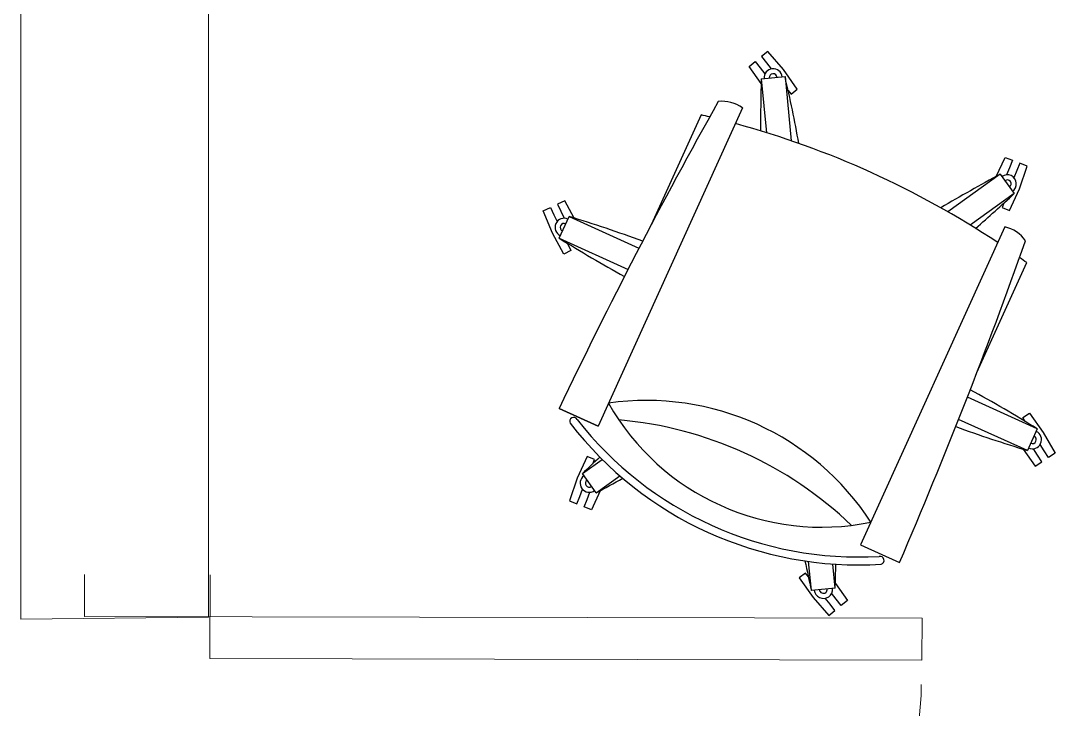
# Paper-space layout 'office1 floor1' of a CAD drawing. Header units: inches. Extents: x 0.3 to 10.8, y 1.4 to 4.2.
# Drawn here: x 7.1163 to 7.4, y 2.6162 to 2.805 of the extents above; entities that cross this region are included whole.
import ezdxf

# ---------------------------------------------------------------- set-up
doc = ezdxf.new("R2010")
doc.units = ezdxf.units.IN
doc.header["$MEASUREMENT"] = 0
doc.linetypes.add('DASHED', pattern=[0.75, 0.5, -0.25])
doc.layers.get('0').update_dxf_attribs({"lineweight": 0})
doc.layers.add('7', color=4, linetype='Continuous', lineweight=5)
doc.layers.add('WALL 1 100', color=250, linetype='Continuous', lineweight=9)
doc.layers.add('DOOR WINDOW 1 100', color=7, linetype='Continuous', lineweight=5, true_color=0x666666)

psp = doc.layouts.new('office1 floor1')

# ---------------------------------------------------------------- linework, layer by layer
at = {"color": 7, "linetype": 'ByBlock', "lineweight": -2}
for p, q in [((7.321155122190518, 2.796548315484706), (7.319442981528407, 2.795199944945529)), ((7.319442981528407, 2.795199944945529), (7.320791352067583, 2.793487804283416)), ((7.325455741126542, 2.791613114430976), (7.321155122190518, 2.796548315484706)), ((7.316018700204189, 2.79250320386716), (7.317730840866293, 2.793851574406346)), ((7.31934051256743, 2.787824444070775), (7.316018700204189, 2.79250320386716)), ((7.317730840866293, 2.793851574406346), (7.319079211405477, 2.792139433744233)), ((7.319079211405477, 2.792139433744233), (7.320380707719767, 2.790486813268979)), ((7.320791352067583, 2.793487804283416), (7.322092848381864, 2.791835183808164)), ((7.319378632185933, 2.789070136937121), (7.325885413443872, 2.789708538442071)), ((7.319378632185933, 2.789070136937121), (7.320825692946227, 2.774321255925729)), ((7.329245345425615, 2.786275471512032), (7.325455741126542, 2.791613114430976)), ((7.325885413443872, 2.789708538442071), (7.327613231616637, 2.772098092952407)), ((7.327533204763496, 2.784927100972864), (7.329245345425615, 2.786275471512032)), ((7.326740881967313, 2.78593318056111), (7.327533204763496, 2.784927100972864)), ((7.314201739810441, 2.78110311446), (7.274640625434834, 2.693876792224288)), ((7.302861038137515, 2.779191190468948), (7.289206299977465, 2.749084541311283)), ((7.383821254309285, 2.762344228806362), (7.386212272969552, 2.76756038259778)), ((7.386212272969552, 2.76756038259778), (7.388236066441252, 2.766751810559134)), ((7.388236066441252, 2.766751810559134), (7.387427494402613, 2.764728017087434)), ((7.387427494402613, 2.764728017087434), (7.386647031245366, 2.762774577978705)), ((7.389451287874312, 2.763919445048788), (7.388670824717067, 2.761966005940052)), ((7.390259859912952, 2.765943238520487), (7.389451287874312, 2.763919445048788)), ((7.390159953367364, 2.758942620704384), (7.392283653384652, 2.765134666481833)), ((7.392283653384652, 2.765134666481833), (7.390259859912952, 2.765943238520487)), ((7.384919115786129, 2.762934062681579), (7.37053193170648, 2.752632505506008)), ((7.384919115786129, 2.762934062681579), (7.388725378336201, 2.757618225567827)), ((7.387432221152756, 2.752991905651633), (7.390159953367364, 2.758942620704384)), ((7.2654613990897, 2.755664014029156), (7.26349418009391, 2.754726155734739)), ((7.268019704572033, 2.750920055179356), (7.2654613990897, 2.755664014029156)), ((7.388725378336201, 2.757618225567827), (7.376676003083086, 2.748990593682894)), ((7.259559742102337, 2.752850439145904), (7.261526961098127, 2.753788297440313)), ((7.262079743646914, 2.746808823063341), (7.259559742102337, 2.752850439145904)), ((7.261526961098127, 2.753788297440313), (7.262464819392545, 2.75182107844453)), ((7.26349418009391, 2.754726155734739), (7.264432038388327, 2.752758936738955)), ((7.264432038388327, 2.752758936738955), (7.265337293344615, 2.750860105373226)), ((7.385883556764616, 2.754989689153908), (7.385408427681072, 2.753800477690279)), ((7.385408427681072, 2.753800477690279), (7.387432221152756, 2.752991905651633)), ((7.262464819392545, 2.75182107844453), (7.263370074348832, 2.749922247078816)), ((7.263973886125345, 2.745378450290806), (7.266674404833204, 2.751332688909514)), ((7.266674404833204, 2.751332688909514), (7.285836549265439, 2.742641782676916)), ((7.265186891868857, 2.741047125171179), (7.262079743646914, 2.746808823063341)), ((7.386141966481892, 2.748474941419914), (7.346580852106301, 2.66124861918421)), ((7.263973886125345, 2.745378450290806), (7.282830905371437, 2.736825932242853)), ((7.266186646184336, 2.744014303788493), (7.266216252570222, 2.743952202461386)), ((7.266216252570222, 2.743952202461386), (7.267154110864638, 2.741984983465596)), ((7.267154110864638, 2.741984983465596), (7.265186891868857, 2.741047125171179)), ((7.378519879258216, 2.70857676069349), (7.392174617418259, 2.738683409851156)), ((7.395054853325716, 2.693106301779735), (7.375892708893488, 2.701797208012332)), ((7.274640625434834, 2.693876792224288), (7.263969202923948, 2.698716768915758)), ((7.263969202923948, 2.698716768915758), (7.274640625434834, 2.693876792224288)), ((7.39235433461788, 2.687152063161019), (7.37349731537178, 2.695704581208964)), ((7.391059152438405, 2.696206581593587), (7.392887203963048, 2.69739307069216)), ((7.391756351266904, 2.695132391040201), (7.391059152438405, 2.696206581593587)), ((7.392887203963048, 2.69739307069216), (7.396719476264463, 2.692085979051601)), ((7.395054853325716, 2.693106301779735), (7.39235433461788, 2.687152063161019)), ((7.396719476264463, 2.692085979051601), (7.400006138554478, 2.686424761544292)), ((7.391162770588943, 2.687517274042103), (7.394521983980547, 2.682865294248578)), ((7.395163546406616, 2.685879834871802), (7.394018303949986, 2.687644336729795)), ((7.396991597931267, 2.687066323970369), (7.395846355474636, 2.688830825828362)), ((7.398178087029826, 2.685238272445726), (7.396991597931267, 2.687066323970369)), ((7.271596518298304, 2.685492846418914), (7.268868786083719, 2.679542131366164)), ((7.270303361114866, 2.680866526502714), (7.275706289923241, 2.684735148724194)), ((7.273620311770005, 2.684684274380261), (7.271596518298304, 2.685492846418914)), ((7.273145182686444, 2.683495062916639), (7.273620311770005, 2.684684274380261)), ((7.39635003550519, 2.684051783347158), (7.395163546406616, 2.685879834871802)), ((7.400006138554478, 2.686424761544292), (7.398178087029826, 2.685238272445726)), ((7.394521983980547, 2.682865294248578), (7.39635003550519, 2.684051783347158)), ((7.268868786083719, 2.679542131366164), (7.2667450860664, 2.673350085588714)), ((7.274109623664946, 2.675550689388962), (7.270303361114866, 2.680866526502714)), ((7.274109623664946, 2.675550689388962), (7.280600177046899, 2.680198076007159)), ((7.269577451576762, 2.67456530702176), (7.270357914734001, 2.676518746130482)), ((7.271601245048463, 2.673756734983114), (7.272381708205693, 2.675710174091834)), ((7.275207485141792, 2.676140523264187), (7.272816466481517, 2.670924369472768)), ((7.2667450860664, 2.673350085588714), (7.268768879538109, 2.672541513550069)), ((7.268768879538109, 2.672541513550069), (7.269577451576762, 2.67456530702176)), ((7.270792673009809, 2.671732941511407), (7.271601245048463, 2.673756734983114)), ((7.272816466481517, 2.670924369472768), (7.270792673009809, 2.671732941511407)), ((7.346580852106301, 2.66124861918421), (7.357252274617179, 2.656408642492739)), ((7.333143326007219, 2.648776213628462), (7.332363847825622, 2.656720891050949)), ((7.339650107265135, 2.649414615133419), (7.339001246547872, 2.656027999847055)), ((7.331495534687557, 2.653557651097669), (7.329783394025468, 2.6522092805585)), ((7.332287857483717, 2.652551571509483), (7.331495534687557, 2.653557651097669)), ((7.329783394025468, 2.6522092805585), (7.333572998324533, 2.646871637639565)), ((7.339688226883601, 2.650660307999811), (7.343010039246887, 2.645981548203379)), ((7.339650107265135, 2.649414615133419), (7.333143326007219, 2.648776213628462)), ((7.339949528045598, 2.646345318326308), (7.338648031731308, 2.647997938801554)), ((7.333572998324533, 2.646871637639565), (7.337873617260542, 2.641936436585834)), ((7.338237387383478, 2.644996947787123), (7.336935891069197, 2.64664956826237)), ((7.33958575792267, 2.643284807125018), (7.338237387383478, 2.644996947787123)), ((7.341297898584782, 2.644633177664188), (7.339949528045598, 2.646345318326308)), ((7.343010039246887, 2.645981548203379), (7.341297898584782, 2.644633177664188)), ((7.337873617260542, 2.641936436585834), (7.33958575792267, 2.643284807125018))]:
    psp.add_line(p, q, dxfattribs=at)
for centre, radius, start, end in [((7.709516664338485, 2.776508039755575), 0.3903402239296798, 178.1557641076545, 180.2466093069247), ((7.322632022814902, 2.789389337689607), 0.002504570283485435, 5.603541201686987, 185.6035412016869), ((7.322632022814902, 2.789389337689607), 0.001089670679355775, 5.603541201686987, 185.6035412016869), ((6.945628383489978, 2.701560472166325), 0.390340223929724, 10.30388599727817, 13.05131829503855), ((8.53638309396255, 2.092672077504973), 1.409371235017659, 150.6776282287914, 154.531761703612), ((7.308654798902587, 2.773622754139699), 0.009312590614673983, 53.44181122346593, 96.60796943694581), ((7.246834516214587, 2.536945702683997), 0.2486399957990337, 76.42086373647317, 76.97760433867244), ((7.246834516214639, 2.536945702683981), 0.2486399957990328, 56.46330647369221, 74.74377592947755), ((7.569109036578429, 2.418783567264201), 0.3903402239297207, 118.1557641082124, 120.9031964058532), ((7.386822247061147, 2.7602761441247), 0.002504570283485435, 305.6035412015323, 125.6035412015324), ((7.386822247061147, 2.7602761441247), 0.001089670679355775, 305.6035412019172, 125.6035412015324), ((7.122258398670033, 3.042856440337686), 0.390340223929718, 310.9604730963458, 313.0513182953924), ((7.265324145479283, 2.748355569600172), 0.002504570283485435, 65.60354120150693, 245.6035412015069), ((7.265324145479283, 2.748355569600172), 0.001089670679355775, 65.60354120150693, 245.6035412015069), ((7.152884354545614, 2.377946407863963), 0.3903402239296921, 69.92859169705079, 73.05131829541186), ((7.384168468345691, 2.7393738618651), 0.009312590614674912, 34.59911296632569, 77.76527117959472), ((7.469921997485516, 3.076966848526652), 0.3903402239296387, 238.1557641080468, 241.1965502500091), ((6.063060605983126, 3.214436601409925), 1.409371235017622, 336.6753206990709, 340.5294541743178), ((7.246834516214842, 2.536945702684079), 0.2486399957988392, 54.22947806420061, 54.78621866646893), ((7.189106741965417, 2.361517903543888), 0.3903402239297036, 58.1557641080468, 61.27849070626047), ((7.287954600351948, 2.627609319367452), 0.07327351698834512, 32.9857317206919, 98.22135068288645), ((7.335893913669752, 2.73330831337243), 0.06718176726072694, 209.5947236149762, 281.6123587883616), ((7.267945209772884, 2.695136956704405), 0.001106799353577461, 28.53065435606721, 206.9144629881226), ((7.346051869054934, 2.755705081099228), 0.09774679038213788, 217.896344097594, 273.3107383057637), ((7.271057030066217, 2.590352711862686), 0.105605956169648, 46.24242453425637, 84.96465786860321), ((7.346051869054859, 2.755705081098701), 0.09992613174033765, 217.6721750201296, 273.5349073824137), ((7.506144384905507, 3.060538344206547), 0.3903402239296841, 250.010532153115, 253.0513182954118), ((7.393704593971801, 2.690129182470369), 0.002504570283485435, 245.6035412015069, 65.60354120150693), ((7.393704593971801, 2.690129182470369), 0.001089670679355775, 245.6035412015069, 65.60354120150693), ((7.536770340780915, 2.395628311732937), 0.3903402239295897, 132.0881720722396, 133.0513182953924), ((7.272206492389906, 2.678208607945841), 0.002504570283485435, 125.6035412015324, 305.6035412015323), ((7.272206492389906, 2.678208607945841), 0.001089670679355775, 125.6035412015324, 305.6035412015323), ((7.089919702872737, 3.019701184806384), 0.3903402239297176, 298.1557641078206, 299.3716745956202), ((7.713400355961233, 2.736924279904207), 0.3903402239298564, 191.8354078080072, 193.0513182950385), ((6.949512075112568, 2.66197671231501), 0.3903402239296888, 358.1557641076545, 359.1189103313601), ((7.351939738451305, 2.657041608066502), 0.001106799353578922, 284.2926194151958, 102.6764280469312), ((7.33639671663618, 2.649095414380932), 0.002504570283485435, 185.6035412008524, 5.603541201686987), ((7.33639671663618, 2.649095414380932), 0.001089670679355775, 185.6035412008524, 5.603541201686987)]:
    psp.add_arc(centre, radius, start, end, dxfattribs=at)
at = {"layer": '7', "color": 8, "linetype": 'DASHED', "ltscale": 0.2}
psp.add_arc((7.168181072006435, 2.630097368446557), 0.1952552731365587, 269.8761669318769, 359.8761669318789, dxfattribs=at)
at = {"layer": 'DOOR WINDOW 1 100'}
for p, q in [((7.133749163334287, 2.641657417194228), (7.13377398709136, 2.653142994670635)), ((7.168181072006435, 2.630097368446557), (7.168230719520603, 2.653068523399373)), ((7.133749163334287, 2.641657417194228), (7.363460712862527, 2.641160942052512)), ((7.363460712862527, 2.641160942052512), (7.363435889105447, 2.629675364576102)), ((7.363435889105447, 2.629675364576102), (7.168181072006435, 2.630097368446557))]:
    psp.add_line(p, q, dxfattribs=at)
at = {"layer": 'WALL 1 100', "color": 0}
for p, q in [((7.167820425282727, 3.515676948851068), (7.167820425282727, 2.641421850105906)), ((7.116276899645813, 3.515169631858798), (7.116276899645813, 2.640914533113636)), ((7.167820425282727, 2.641421850105906), (7.116276899645813, 2.640914533113636))]:
    psp.add_line(p, q, dxfattribs=at)

doc.saveas('drawing.dxf')
